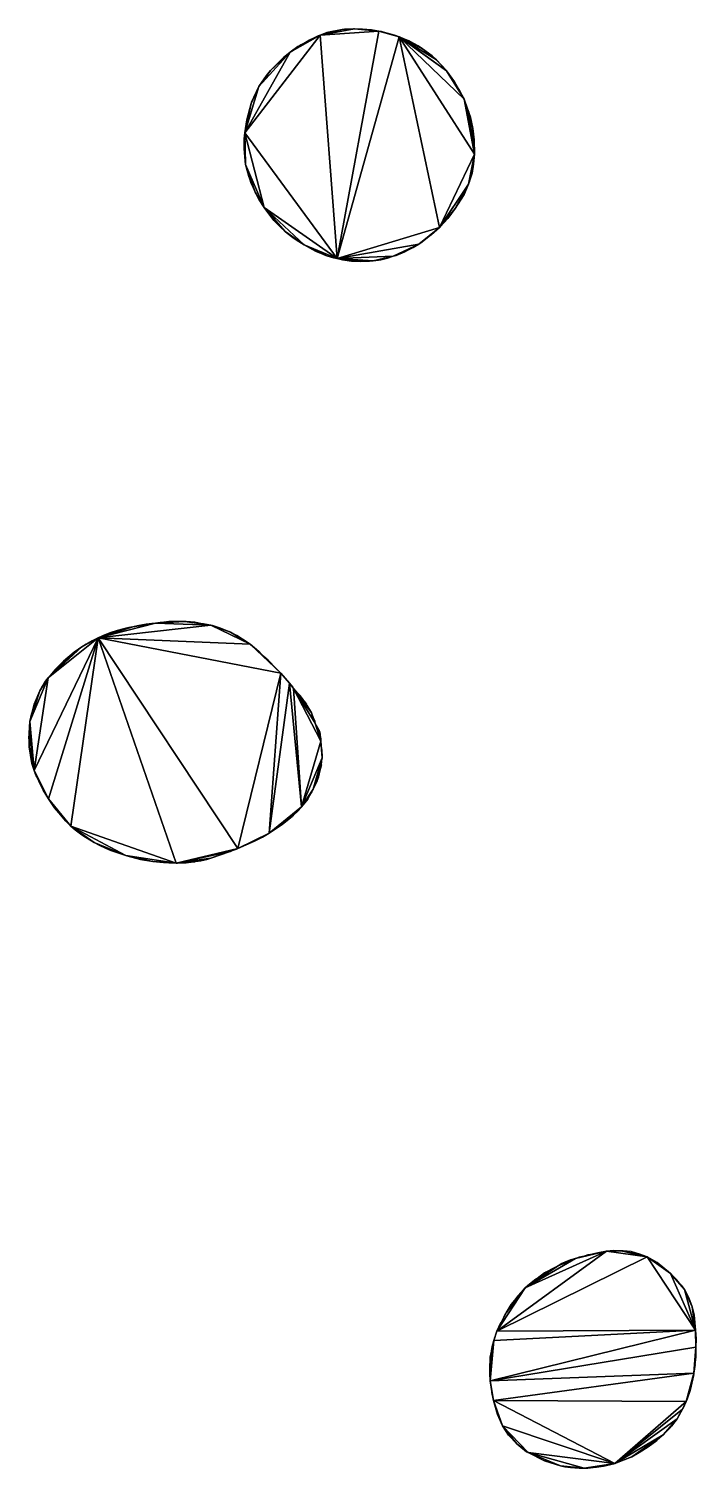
# Model space of a CAD drawing. Extents: x -77 to 85, y -70 to 72.
# Drawn here: x -76.6 to -16.1, y -70.4 to 60 of the extents above; entities that cross this region are included whole.
import ezdxf

# ---------------------------------------------------------------- set-up
doc = ezdxf.new("R2010")
doc.units = 0

msp = doc.modelspace()

# ---------------------------------------------------------------- linework, layer by layer
for points in [[(-47.07, 60, 136), (-48.19, 59.94, 136), (-50.19, 59.43, 136)], [(-44.87, 59.8, 136), (-47.07, 60, 136), (-50.19, 59.43, 136)], [(-47.16, 60.01, 136), (-47.98, 59.97, 136), (-48.19, 59.94, 136)], [(-47.07, 60, 136), (-47.16, 60.01, 136), (-48.19, 59.94, 136)], [(-45.53, 59.91, 136), (-46.35, 59.98, 136), (-47.07, 60, 136)], [(-44.87, 59.8, 136), (-45.53, 59.91, 136), (-47.07, 60, 136)], [(-50.19, 59.43, 136), (-52.91, 57.89, 136), (-57.02, 50.58, 136)], [(-50.19, 59.43, 136), (-57.02, 50.58, 136), (-48.65, 39.2, 136)], [(-50.19, 59.43, 136), (-50.98, 59.08, 136), (-52.91, 57.89, 136)], [(-50.98, 59.08, 136), (-51.37, 58.87, 136), (-52.91, 57.89, 136)], [(-51.37, 58.87, 136), (-51.95, 58.56, 136), (-52.91, 57.89, 136)], [(-50.98, 59.08, 136), (-51.17, 58.99, 136), (-51.37, 58.87, 136)], [(-50.19, 59.43, 136), (-50.38, 59.36, 136), (-50.98, 59.08, 136)], [(-48.19, 59.94, 136), (-49.58, 59.67, 136), (-50.19, 59.43, 136)], [(-44.87, 59.8, 136), (-50.19, 59.43, 136), (-48.65, 39.2, 136)], [(-49.58, 59.67, 136), (-49.58, 59.67, 136), (-50.19, 59.43, 136)], [(-48.19, 59.94, 136), (-49.58, 59.67, 136), (-49.58, 59.67, 136)], [(-43.04, 59.28, 136), (-44.87, 59.8, 136), (-48.65, 39.2, 136)], [(-43.04, 59.28, 136), (-48.65, 39.2, 136), (-39.38, 42.01, 136)], [(-44.62, 59.76, 136), (-44.68, 59.77, 136), (-44.87, 59.8, 136)], [(-44.44, 59.71, 136), (-44.62, 59.76, 136), (-44.87, 59.8, 136)], [(-43.04, 59.28, 136), (-44.44, 59.71, 136), (-44.87, 59.8, 136)], [(-43.04, 59.28, 136), (-43.45, 59.44, 136), (-44.44, 59.71, 136)], [(-42.16, 58.91, 136), (-42.23, 58.94, 136), (-43.04, 59.28, 136)], [(-40.92, 58.21, 136), (-42.16, 58.91, 136), (-43.04, 59.28, 136)], [(-39.66, 57.2, 136), (-40.92, 58.21, 136), (-43.04, 59.28, 136)], [(-43.04, 59.28, 136), (-39.38, 42.01, 136), (-36.21, 48.66, 136)], [(-38.77, 56.23, 136), (-39.66, 57.2, 136), (-43.04, 59.28, 136)], [(-38.74, 56.2, 136), (-38.77, 56.23, 136), (-43.04, 59.28, 136)], [(-43.04, 59.28, 136), (-36.21, 48.66, 136), (-37.14, 53.63, 136)], [(-37.14, 53.63, 136), (-38.74, 56.2, 136), (-43.04, 59.28, 136)], [(-40.92, 58.21, 136), (-41.32, 58.48, 136), (-42.16, 58.91, 136)], [(-52.91, 57.89, 136), (-55.75, 54.77, 136), (-57.02, 50.58, 136)], [(-52.91, 57.89, 136), (-54.68, 56.23, 136), (-55.75, 54.77, 136)], [(-52.91, 57.89, 136), (-53.51, 57.41, 136), (-54.68, 56.23, 136)], [(-53.51, 57.41, 136), (-53.53, 57.39, 136), (-54.68, 56.23, 136)], [(-52.91, 57.89, 136), (-53.5, 57.42, 136), (-53.51, 57.41, 136)], [(-51.95, 58.56, 136), (-52.2, 58.4, 136), (-52.91, 57.89, 136)], [(-40.04, 57.56, 136), (-40.7, 58.06, 136), (-40.92, 58.21, 136)], [(-39.66, 57.2, 136), (-40.04, 57.56, 136), (-40.92, 58.21, 136)], [(-54.68, 56.23, 136), (-55.06, 55.79, 136), (-55.75, 54.77, 136)], [(-54.68, 56.23, 136), (-55.02, 55.84, 136), (-55.06, 55.79, 136)], [(-38.78, 56.25, 136), (-39.61, 57.15, 136), (-39.66, 57.2, 136)], [(-38.77, 56.23, 136), (-38.78, 56.25, 136), (-39.66, 57.2, 136)], [(-38.74, 56.2, 136), (-38.76, 56.22, 136), (-38.77, 56.23, 136)], [(-38.02, 55.21, 136), (-38.42, 55.79, 136), (-38.74, 56.2, 136)], [(-37.55, 54.41, 136), (-38.02, 55.21, 136), (-38.74, 56.2, 136)], [(-37.14, 53.63, 136), (-37.55, 54.41, 136), (-38.74, 56.2, 136)], [(-55.75, 54.77, 136), (-56.45, 53.25, 136), (-57.02, 50.58, 136)], [(-55.75, 54.77, 136), (-56.41, 53.37, 136), (-56.45, 53.25, 136)], [(-55.75, 54.77, 136), (-56.05, 54.18, 136), (-56.41, 53.37, 136)], [(-55.06, 55.79, 136), (-55.62, 54.98, 136), (-55.75, 54.77, 136)], [(-37.55, 54.41, 136), (-37.86, 54.97, 136), (-38.02, 55.21, 136)], [(-37.14, 53.63, 136), (-37.42, 54.18, 136), (-37.55, 54.41, 136)], [(-36.83, 52.76, 136), (-37.03, 53.34, 136), (-37.14, 53.63, 136)], [(-36.21, 48.66, 136), (-36.83, 52.76, 136), (-37.14, 53.63, 136)], [(-56.45, 53.25, 136), (-56.84, 51.76, 136), (-57.02, 50.58, 136)], [(-56.45, 53.25, 136), (-56.47, 53.2, 136), (-56.84, 51.76, 136)], [(-56.41, 53.37, 136), (-56.43, 53.33, 136), (-56.45, 53.25, 136)], [(-36.72, 52.46, 136), (-36.75, 52.57, 136), (-36.83, 52.76, 136)], [(-36.21, 48.66, 136), (-36.72, 52.46, 136), (-36.83, 52.76, 136)], [(-36.37, 50.99, 136), (-36.61, 52.12, 136), (-36.72, 52.46, 136)], [(-36.21, 48.66, 136), (-36.37, 50.99, 136), (-36.72, 52.46, 136)], [(-56.84, 51.76, 136), (-56.96, 51.07, 136), (-57.02, 50.58, 136)], [(-36.37, 50.99, 136), (-36.51, 51.76, 136), (-36.61, 52.12, 136)], [(-36.23, 49.96, 136), (-36.31, 50.65, 136), (-36.37, 50.99, 136)], [(-36.21, 48.66, 136), (-36.23, 49.96, 136), (-36.37, 50.99, 136)], [(-57.06, 50.03, 136), (-57.1, 49.35, 136), (-57.08, 49.13, 136)], [(-57.02, 50.58, 136), (-57.06, 50.03, 136), (-57.08, 49.13, 136)], [(-57.02, 50.58, 136), (-57.08, 49.13, 136), (-56.95, 47.72, 136)], [(-57.02, 50.58, 136), (-57.06, 50.15, 136), (-57.06, 50.03, 136)], [(-57.02, 50.58, 136), (-56.95, 47.72, 136), (-55.27, 43.83, 136)], [(-57.02, 50.58, 136), (-55.27, 43.83, 136), (-48.65, 39.2, 136)], [(-36.21, 48.66, 136), (-36.2, 48.74, 136), (-36.23, 49.96, 136)], [(-57.08, 49.13, 136), (-57.05, 48.54, 136), (-56.96, 47.79, 136)], [(-57.08, 49.13, 136), (-56.96, 47.79, 136), (-56.95, 47.72, 136)], [(-39.38, 42.01, 136), (-36.74, 45.94, 136), (-36.21, 48.66, 136)], [(-36.74, 45.94, 136), (-36.43, 46.94, 136), (-36.21, 48.66, 136)], [(-36.43, 46.94, 136), (-36.29, 47.74, 136), (-36.21, 48.66, 136)], [(-36.29, 47.74, 136), (-36.26, 47.99, 136), (-36.21, 48.66, 136)], [(-56.96, 47.79, 136), (-56.96, 47.74, 136), (-56.95, 47.72, 136)], [(-56.95, 47.72, 136), (-56.74, 46.94, 136), (-56.64, 46.62, 136)], [(-56.95, 47.72, 136), (-56.64, 46.62, 136), (-56.07, 45.21, 136)], [(-56.95, 47.72, 136), (-56.07, 45.21, 136), (-55.27, 43.83, 136)], [(-36.74, 45.94, 136), (-36.47, 46.78, 136), (-36.43, 46.94, 136)], [(-36.47, 46.78, 136), (-36.46, 46.84, 136), (-36.43, 46.94, 136)], [(-36.43, 46.94, 136), (-36.36, 47.34, 136), (-36.29, 47.74, 136)], [(-56.64, 46.62, 136), (-56.5, 46.13, 136), (-56.07, 45.21, 136)], [(-39.38, 42.01, 136), (-37.95, 43.72, 136), (-36.74, 45.94, 136)], [(-37.95, 43.72, 136), (-37.15, 45.01, 136), (-36.74, 45.94, 136)], [(-37.15, 45.01, 136), (-37.05, 45.19, 136), (-36.74, 45.94, 136)], [(-36.74, 45.94, 136), (-36.67, 46.13, 136), (-36.47, 46.78, 136)], [(-56.07, 45.21, 136), (-56.04, 45.15, 136), (-55.7, 44.51, 136)], [(-56.07, 45.21, 136), (-55.7, 44.51, 136), (-55.27, 43.83, 136)], [(-55.7, 44.51, 136), (-55.47, 44.12, 136), (-55.27, 43.83, 136)], [(-37.95, 43.72, 136), (-37.61, 44.21, 136), (-37.15, 45.01, 136)], [(-55.27, 43.83, 136), (-54.69, 43.05, 136), (-54.37, 42.66, 136)], [(-55.27, 43.83, 136), (-54.37, 42.66, 136), (-53.37, 41.66, 136)], [(-55.27, 43.83, 136), (-53.37, 41.66, 136), (-51.63, 40.45, 136)], [(-55.27, 43.83, 136), (-51.63, 40.45, 136), (-48.65, 39.2, 136)], [(-39.38, 42.01, 136), (-38.61, 42.84, 136), (-37.95, 43.72, 136)], [(-38.61, 42.84, 136), (-38.55, 42.91, 136), (-37.95, 43.72, 136)], [(-54.37, 42.66, 136), (-53.79, 42.04, 136), (-53.37, 41.66, 136)], [(-48.65, 39.2, 136), (-41.26, 40.5, 136), (-39.38, 42.01, 136)], [(-41.26, 40.5, 136), (-40.32, 41.22, 136), (-39.38, 42.01, 136)], [(-40.32, 41.22, 136), (-40.11, 41.38, 136), (-39.38, 42.01, 136)], [(-39.38, 42.01, 136), (-39.31, 42.08, 136), (-38.61, 42.84, 136)], [(-53.37, 41.66, 136), (-53.19, 41.49, 136), (-52.66, 41.11, 136)], [(-53.37, 41.66, 136), (-52.66, 41.11, 136), (-51.63, 40.45, 136)], [(-52.66, 41.11, 136), (-52.36, 40.91, 136), (-51.63, 40.45, 136)], [(-51.63, 40.45, 136), (-51.61, 40.44, 136), (-50.6, 39.88, 136)], [(-51.63, 40.45, 136), (-50.6, 39.88, 136), (-49.94, 39.59, 136)], [(-51.63, 40.45, 136), (-49.94, 39.59, 136), (-49.59, 39.46, 136)], [(-51.63, 40.45, 136), (-49.59, 39.46, 136), (-48.65, 39.2, 136)], [(-48.65, 39.2, 136), (-43.58, 39.42, 136), (-41.26, 40.5, 136)], [(-43.58, 39.42, 136), (-42.18, 40, 136), (-41.26, 40.5, 136)], [(-42.18, 40, 136), (-41.76, 40.21, 136), (-41.26, 40.5, 136)], [(-41.26, 40.5, 136), (-40.94, 40.71, 136), (-40.32, 41.22, 136)], [(-49.94, 39.59, 136), (-49.82, 39.53, 136), (-49.59, 39.46, 136)], [(-49.59, 39.46, 136), (-48.99, 39.27, 136), (-48.65, 39.2, 136)], [(-48.65, 39.2, 136), (-45.38, 39, 136), (-43.58, 39.42, 136)], [(-48.65, 39.2, 136), (-48.17, 39.08, 136), (-47.34, 38.97, 136)], [(-48.65, 39.2, 136), (-47.34, 38.97, 136), (-47.26, 38.97, 136)], [(-48.65, 39.2, 136), (-47.26, 38.97, 136), (-45.84, 38.95, 136)], [(-48.65, 39.2, 136), (-45.84, 38.95, 136), (-45.38, 39, 136)], [(-45.38, 39, 136), (-44.7, 39.1, 136), (-43.58, 39.42, 136)], [(-44.7, 39.1, 136), (-44.1, 39.25, 136), (-43.58, 39.42, 136)], [(-43.58, 39.42, 136), (-42.51, 39.82, 136), (-42.18, 40, 136)], [(-43.58, 39.42, 136), (-43.3, 39.48, 136), (-42.51, 39.82, 136)], [(-47.26, 38.97, 136), (-46.52, 38.92, 136), (-45.84, 38.95, 136)], [(-45.84, 38.95, 136), (-45.71, 38.96, 136), (-45.38, 39, 136)], [(-45.38, 39, 136), (-44.9, 39.06, 136), (-44.7, 39.1, 136)], [(-65.12, 6.17, 136), (-67.16, 5.86, 136), (-70.3, 4.86, 136)], [(-60.1, 5.99, 136), (-65.12, 6.17, 136), (-70.3, 4.86, 136)], [(-56.53, 4.28, 136), (-60.1, 5.99, 136), (-70.3, 4.86, 136)], [(-67.16, 5.86, 136), (-68.01, 5.65, 136), (-70.3, 4.86, 136)], [(-68.01, 5.65, 136), (-69.25, 5.29, 136), (-70.3, 4.86, 136)], [(-69.25, 5.29, 136), (-69.92, 5.04, 136), (-70.3, 4.86, 136)], [(-68.01, 5.65, 136), (-68.58, 5.51, 136), (-69.25, 5.29, 136)], [(-67.16, 5.86, 136), (-67.51, 5.79, 136), (-68.01, 5.65, 136)], [(-67.51, 5.79, 136), (-67.8, 5.72, 136), (-68.01, 5.65, 136)], [(-65.12, 6.17, 136), (-65.94, 6.08, 136), (-67.16, 5.86, 136)], [(-65.94, 6.08, 136), (-66.28, 6.04, 136), (-67.16, 5.86, 136)], [(-66.28, 6.04, 136), (-66.77, 5.95, 136), (-67.16, 5.86, 136)], [(-65.12, 6.17, 136), (-65.45, 6.15, 136), (-65.94, 6.08, 136)], [(-62.44, 6.32, 136), (-64.56, 6.25, 136), (-65.12, 6.17, 136)], [(-60.1, 5.99, 136), (-62.44, 6.32, 136), (-65.12, 6.17, 136)], [(-64.56, 6.25, 136), (-64.67, 6.24, 136), (-65.12, 6.17, 136)], [(-63.22, 6.33, 136), (-63.89, 6.32, 136), (-64.56, 6.25, 136)], [(-62.44, 6.32, 136), (-63.22, 6.33, 136), (-64.56, 6.25, 136)], [(-62.44, 6.32, 136), (-63.11, 6.34, 136), (-63.22, 6.33, 136)], [(-61.55, 6.26, 136), (-62.33, 6.33, 136), (-62.44, 6.32, 136)], [(-60.88, 6.13, 136), (-61.55, 6.26, 136), (-62.44, 6.32, 136)], [(-60.1, 5.99, 136), (-60.88, 6.13, 136), (-62.44, 6.32, 136)], [(-60.1, 5.99, 136), (-60.77, 6.11, 136), (-60.88, 6.13, 136)], [(-59.93, 5.96, 136), (-59.99, 5.98, 136), (-60.1, 5.99, 136)], [(-58.54, 5.44, 136), (-59.93, 5.96, 136), (-60.1, 5.99, 136)], [(-58.32, 5.36, 136), (-58.54, 5.44, 136), (-60.1, 5.99, 136)], [(-56.53, 4.28, 136), (-58.32, 5.36, 136), (-60.1, 5.99, 136)], [(-58.54, 5.44, 136), (-59.21, 5.73, 136), (-59.93, 5.96, 136)], [(-58.32, 5.36, 136), (-58.48, 5.42, 136), (-58.54, 5.44, 136)], [(-58.32, 5.36, 136), (-58.43, 5.41, 136), (-58.48, 5.42, 136)], [(-56.71, 4.4, 136), (-57.73, 5.07, 136), (-58.32, 5.36, 136)], [(-56.53, 4.28, 136), (-56.71, 4.4, 136), (-58.32, 5.36, 136)], [(-70.3, 4.86, 136), (-74.83, 1.24, 136), (-76.11, -7.16, 136)], [(-70.3, 4.86, 136), (-76.11, -7.16, 136), (-74.79, -9.74, 136)], [(-70.3, 4.86, 136), (-71.77, 4.03, 136), (-74.83, 1.24, 136)], [(-71.77, 4.03, 136), (-72.47, 3.54, 136), (-74.83, 1.24, 136)], [(-70.3, 4.86, 136), (-74.79, -9.74, 136), (-72.78, -12.2, 136)], [(-70.3, 4.86, 136), (-72.78, -12.2, 136), (-63.22, -15.55, 136)], [(-71.77, 4.03, 136), (-71.92, 3.92, 136), (-72.47, 3.54, 136)], [(-71.92, 3.92, 136), (-72.41, 3.59, 136), (-72.47, 3.54, 136)], [(-70.3, 4.86, 136), (-70.84, 4.59, 136), (-71.77, 4.03, 136)], [(-70.84, 4.59, 136), (-71.39, 4.29, 136), (-71.77, 4.03, 136)], [(-70.3, 4.86, 136), (-63.22, -15.55, 136), (-57.65, -14.22, 136)], [(-53.76, 1.65, 136), (-56.53, 4.28, 136), (-70.3, 4.86, 136)], [(-53.76, 1.65, 136), (-70.3, 4.86, 136), (-57.65, -14.22, 136)], [(-56.53, 4.28, 136), (-56.63, 4.35, 136), (-56.71, 4.4, 136)], [(-55.62, 3.5, 136), (-55.74, 3.61, 136), (-56.53, 4.28, 136)], [(-55.32, 3.2, 136), (-55.62, 3.5, 136), (-56.53, 4.28, 136)], [(-54.13, 2.05, 136), (-55.32, 3.2, 136), (-56.53, 4.28, 136)], [(-53.76, 1.65, 136), (-54.13, 2.05, 136), (-56.53, 4.28, 136)], [(-72.47, 3.54, 136), (-73.43, 2.74, 136), (-74.83, 1.24, 136)], [(-73.43, 2.74, 136), (-74.22, 1.95, 136), (-74.83, 1.24, 136)], [(-72.47, 3.54, 136), (-73.29, 2.87, 136), (-73.43, 2.74, 136)], [(-54.13, 2.05, 136), (-54.91, 2.83, 136), (-55.32, 3.2, 136)], [(-53.76, 1.65, 136), (-57.65, -14.22, 136), (-54.81, -12.85, 136)], [(-52.97, 0.74, 136), (-53.76, 1.65, 136), (-54.81, -12.85, 136)], [(-53.3, 1.17, 136), (-53.38, 1.27, 136), (-53.76, 1.65, 136)], [(-53.26, 1.11, 136), (-53.3, 1.17, 136), (-53.76, 1.65, 136)], [(-52.97, 0.74, 136), (-53.26, 1.11, 136), (-53.76, 1.65, 136)], [(-74.83, 1.24, 136), (-75.58, 0.06, 136), (-76.48, -2.74, 136)], [(-74.83, 1.24, 136), (-76.48, -2.74, 136), (-76.11, -7.16, 136)], [(-75.58, 0.06, 136), (-76.09, -1.17, 136), (-76.48, -2.74, 136)], [(-75.58, 0.06, 136), (-75.94, -0.78, 136), (-76.09, -1.17, 136)], [(-74.83, 1.24, 136), (-75.06, 0.92, 136), (-75.58, 0.06, 136)], [(-75.06, 0.92, 136), (-75.42, 0.38, 136), (-75.58, 0.06, 136)], [(-74.83, 1.24, 136), (-74.88, 1.17, 136), (-75.06, 0.92, 136)], [(-52.97, 0.74, 136), (-54.81, -12.85, 136), (-51.89, -10.47, 136)], [(-52.66, 0.39, 136), (-52.7, 0.44, 136), (-52.97, 0.74, 136)], [(-52.59, 0.27, 136), (-52.66, 0.39, 136), (-52.97, 0.74, 136)], [(-52.59, 0.27, 136), (-52.97, 0.74, 136), (-51.89, -10.47, 136)], [(-51.49, -1.07, 136), (-51.96, -0.4, 136), (-52.59, 0.27, 136)], [(-52.59, 0.27, 136), (-51.89, -10.47, 136), (-50.12, -4.52, 136)], [(-51.43, -1.16, 136), (-51.49, -1.07, 136), (-52.59, 0.27, 136)], [(-51.39, -1.25, 136), (-51.43, -1.16, 136), (-52.59, 0.27, 136)], [(-52.59, 0.27, 136), (-50.12, -4.52, 136), (-50.63, -2.87, 136)], [(-50.98, -1.95, 136), (-51.39, -1.25, 136), (-52.59, 0.27, 136)], [(-50.63, -2.87, 136), (-50.98, -1.95, 136), (-52.59, 0.27, 136)], [(-76.09, -1.17, 136), (-76.31, -1.93, 136), (-76.48, -2.74, 136)], [(-50.98, -1.95, 136), (-51.37, -1.26, 136), (-51.39, -1.25, 136)], [(-76.31, -1.93, 136), (-76.48, -2.73, 136), (-76.48, -2.74, 136)], [(-50.63, -2.87, 136), (-50.94, -2.07, 136), (-50.98, -1.95, 136)], [(-50.63, -2.87, 136), (-50.65, -2.73, 136), (-50.94, -2.07, 136)], [(-76.48, -2.74, 136), (-76.58, -4.24, 136), (-76.59, -4.3, 136)], [(-76.48, -2.74, 136), (-76.59, -4.3, 136), (-76.56, -5.03, 136)], [(-76.48, -2.74, 136), (-76.56, -5.03, 136), (-76.3, -6.54, 136)], [(-76.48, -2.74, 136), (-76.3, -6.54, 136), (-76.11, -7.16, 136)], [(-50.12, -4.52, 136), (-50.28, -3.52, 136), (-50.63, -2.87, 136)], [(-50.12, -4.52, 136), (-50.22, -3.65, 136), (-50.28, -3.52, 136)], [(-50.12, -4.52, 136), (-50.09, -4.3, 136), (-50.22, -3.65, 136)], [(-76.56, -5.03, 136), (-76.56, -5.08, 136), (-76.3, -6.54, 136)], [(-51.89, -10.47, 136), (-50.02, -6.02, 136), (-50.12, -4.52, 136)], [(-50.02, -6.02, 136), (-50.08, -5.08, 136), (-50.12, -4.52, 136)], [(-50.02, -6.02, 136), (-50.03, -5.26, 136), (-50.08, -5.08, 136)], [(-51.89, -10.47, 136), (-50.82, -8.87, 136), (-50.02, -6.02, 136)], [(-50.82, -8.87, 136), (-50.48, -8.2, 136), (-50.02, -6.02, 136)], [(-50.48, -8.2, 136), (-50.07, -6.64, 136), (-50.02, -6.02, 136)], [(-50.02, -6.02, 136), (-49.99, -5.86, 136), (-50.03, -5.26, 136)], [(-76.3, -6.54, 136), (-76.28, -6.65, 136), (-76.11, -7.16, 136)], [(-76.11, -7.16, 136), (-76.03, -7.42, 136), (-75.89, -7.75, 136)], [(-76.11, -7.16, 136), (-75.89, -7.75, 136), (-75.6, -8.35, 136)], [(-76.11, -7.16, 136), (-75.6, -8.35, 136), (-75.27, -8.96, 136)], [(-76.11, -7.16, 136), (-75.27, -8.96, 136), (-74.79, -9.74, 136)], [(-50.48, -8.2, 136), (-50.32, -7.73, 136), (-50.07, -6.64, 136)], [(-75.6, -8.35, 136), (-75.59, -8.37, 136), (-75.27, -8.96, 136)], [(-75.27, -8.96, 136), (-74.83, -9.69, 136), (-74.79, -9.74, 136)], [(-51.89, -10.47, 136), (-50.94, -9.09, 136), (-50.82, -8.87, 136)], [(-51.89, -10.47, 136), (-51.29, -9.76, 136), (-50.94, -9.09, 136)], [(-50.94, -9.09, 136), (-50.87, -8.97, 136), (-50.82, -8.87, 136)], [(-50.82, -8.87, 136), (-50.72, -8.67, 136), (-50.48, -8.2, 136)], [(-74.79, -9.74, 136), (-74.77, -9.79, 136), (-74.25, -10.54, 136)], [(-74.79, -9.74, 136), (-74.25, -10.54, 136), (-73.86, -11.01, 136)], [(-74.79, -9.74, 136), (-73.86, -11.01, 136), (-72.78, -12.2, 136)], [(-51.89, -10.47, 136), (-51.85, -10.43, 136), (-51.29, -9.76, 136)], [(-74.25, -10.54, 136), (-74.04, -10.81, 136), (-73.86, -11.01, 136)], [(-73.86, -11.01, 136), (-73.72, -11.19, 136), (-73.23, -11.77, 136)], [(-73.86, -11.01, 136), (-73.23, -11.77, 136), (-72.78, -12.2, 136)], [(-54.81, -12.85, 136), (-52.61, -11.21, 136), (-51.89, -10.47, 136)], [(-54.81, -12.85, 136), (-53.6, -12.02, 136), (-52.61, -11.21, 136)], [(-53.6, -12.02, 136), (-52.73, -11.32, 136), (-52.61, -11.21, 136)], [(-52.61, -11.21, 136), (-51.94, -10.54, 136), (-51.89, -10.47, 136)], [(-52.61, -11.21, 136), (-52.19, -10.81, 136), (-51.94, -10.54, 136)], [(-73.23, -11.77, 136), (-72.93, -12.06, 136), (-72.78, -12.2, 136)], [(-72.78, -12.2, 136), (-72.37, -12.55, 136), (-71.77, -12.99, 136)], [(-72.78, -12.2, 136), (-71.77, -12.99, 136), (-70.66, -13.68, 136)], [(-72.78, -12.2, 136), (-70.66, -13.68, 136), (-67.8, -14.85, 136)], [(-72.78, -12.2, 136), (-67.8, -14.85, 136), (-63.22, -15.55, 136)], [(-71.77, -12.99, 136), (-71.7, -13.05, 136), (-70.66, -13.68, 136)], [(-57.65, -14.22, 136), (-56.14, -13.56, 136), (-54.81, -12.85, 136)], [(-56.14, -13.56, 136), (-55.42, -13.2, 136), (-54.81, -12.85, 136)], [(-54.81, -12.85, 136), (-53.7, -12.1, 136), (-53.6, -12.02, 136)], [(-70.66, -13.68, 136), (-70.14, -13.95, 136), (-69.3, -14.34, 136)], [(-70.66, -13.68, 136), (-69.3, -14.34, 136), (-67.8, -14.85, 136)], [(-69.3, -14.34, 136), (-69.06, -14.43, 136), (-67.8, -14.85, 136)], [(-63.22, -15.55, 136), (-58.13, -14.41, 136), (-57.65, -14.22, 136)], [(-58.13, -14.41, 136), (-57.78, -14.28, 136), (-57.65, -14.22, 136)], [(-57.65, -14.22, 136), (-56.29, -13.64, 136), (-56.14, -13.56, 136)], [(-57.65, -14.22, 136), (-56.41, -13.7, 136), (-56.29, -13.64, 136)], [(-67.8, -14.85, 136), (-67.69, -14.89, 136), (-66.47, -15.22, 136)], [(-67.8, -14.85, 136), (-66.47, -15.22, 136), (-65.35, -15.41, 136)], [(-67.8, -14.85, 136), (-65.35, -15.41, 136), (-63.22, -15.55, 136)], [(-66.47, -15.22, 136), (-66.44, -15.22, 136), (-65.35, -15.41, 136)], [(-65.35, -15.41, 136), (-64.68, -15.48, 136), (-64.37, -15.49, 136)], [(-65.35, -15.41, 136), (-64.37, -15.49, 136), (-63.22, -15.55, 136)], [(-64.37, -15.49, 136), (-63.89, -15.54, 136), (-63.22, -15.55, 136)], [(-63.22, -15.55, 136), (-58.43, -14.52, 136), (-58.13, -14.41, 136)], [(-63.22, -15.55, 136), (-60.1, -15.1, 136), (-58.43, -14.52, 136)], [(-63.22, -15.55, 136), (-61.66, -15.44, 136), (-60.1, -15.1, 136)], [(-63.22, -15.55, 136), (-62.44, -15.53, 136), (-61.66, -15.44, 136)], [(-63.22, -15.55, 136), (-63.11, -15.55, 136), (-62.44, -15.53, 136)], [(-62.44, -15.53, 136), (-62.33, -15.53, 136), (-61.66, -15.44, 136)], [(-61.66, -15.44, 136), (-61.49, -15.42, 136), (-60.1, -15.1, 136)], [(-61.66, -15.44, 136), (-61.55, -15.43, 136), (-61.49, -15.42, 136)], [(-61.49, -15.42, 136), (-60.44, -15.22, 136), (-60.1, -15.1, 136)], [(-61.49, -15.42, 136), (-60.99, -15.34, 136), (-60.44, -15.22, 136)], [(-60.1, -15.1, 136), (-58.73, -14.63, 136), (-58.43, -14.52, 136)], [(-60.1, -15.1, 136), (-59.21, -14.81, 136), (-58.73, -14.63, 136)], [(-60.1, -15.1, 136), (-59.99, -15.07, 136), (-59.21, -14.81, 136)], [(-58.43, -14.52, 136), (-58.32, -14.49, 136), (-58.13, -14.41, 136)], [(-34.19, -57.96, 136), (-20.57, -51.22, 136), (-24.26, -50.71, 136)], [(-24.26, -50.71, 136), (-31.6, -54.03, 136), (-34.19, -57.96, 136)], [(-24.26, -50.71, 136), (-27.05, -51.35, 136), (-31.6, -54.03, 136)], [(-24.26, -50.71, 136), (-25.82, -51.02, 136), (-27.05, -51.35, 136)], [(-24.26, -50.71, 136), (-25.03, -50.85, 136), (-25.82, -51.02, 136)], [(-24.26, -50.71, 136), (-24.37, -50.72, 136), (-25.03, -50.85, 136)], [(-22.91, -50.67, 136), (-23.59, -50.65, 136), (-24.26, -50.71, 136)], [(-20.57, -51.22, 136), (-22.91, -50.67, 136), (-24.26, -50.71, 136)], [(-22.75, -50.68, 136), (-22.8, -50.67, 136), (-22.91, -50.67, 136)], [(-20.57, -51.22, 136), (-22.75, -50.68, 136), (-22.91, -50.67, 136)], [(-20.57, -51.22, 136), (-22.02, -50.74, 136), (-22.75, -50.68, 136)], [(-20.57, -51.22, 136), (-21.23, -50.97, 136), (-22.02, -50.74, 136)], [(-34.19, -57.96, 136), (-16.19, -57.85, 136), (-20.57, -51.22, 136)], [(-27.05, -51.35, 136), (-28.62, -52.02, 136), (-31.6, -54.03, 136)], [(-28.62, -52.02, 136), (-30.54, -53.17, 136), (-31.6, -54.03, 136)], [(-28.62, -52.02, 136), (-29.74, -52.61, 136), (-30.54, -53.17, 136)], [(-28.62, -52.02, 136), (-29.06, -52.23, 136), (-29.74, -52.61, 136)], [(-27.05, -51.35, 136), (-27.95, -51.68, 136), (-28.62, -52.02, 136)], [(-27.95, -51.68, 136), (-28.28, -51.83, 136), (-28.62, -52.02, 136)], [(-27.05, -51.35, 136), (-27.5, -51.5, 136), (-27.95, -51.68, 136)], [(-25.82, -51.02, 136), (-26.27, -51.14, 136), (-27.05, -51.35, 136)], [(-26.27, -51.14, 136), (-26.72, -51.23, 136), (-27.05, -51.35, 136)], [(-25.82, -51.02, 136), (-25.93, -51.04, 136), (-26.27, -51.14, 136)], [(-25.03, -50.85, 136), (-25.15, -50.87, 136), (-25.82, -51.02, 136)], [(-19.65, -51.74, 136), (-20.46, -51.28, 136), (-20.57, -51.22, 136)], [(-18.45, -52.73, 136), (-19.65, -51.74, 136), (-20.57, -51.22, 136)], [(-16.19, -57.85, 136), (-18.45, -52.73, 136), (-20.57, -51.22, 136)], [(-18.45, -52.73, 136), (-19.1, -52.17, 136), (-19.65, -51.74, 136)], [(-30.54, -53.17, 136), (-30.76, -53.32, 136), (-31.6, -54.03, 136)], [(-30.76, -53.32, 136), (-31.58, -54.01, 136), (-31.6, -54.03, 136)], [(-30.76, -53.32, 136), (-31.41, -53.84, 136), (-31.58, -54.01, 136)], [(-30.54, -53.17, 136), (-30.65, -53.24, 136), (-30.76, -53.32, 136)], [(-29.74, -52.61, 136), (-29.85, -52.66, 136), (-30.54, -53.17, 136)], [(-17.51, -53.74, 136), (-17.87, -53.31, 136), (-18.45, -52.73, 136)], [(-17.19, -54.16, 136), (-17.51, -53.74, 136), (-18.45, -52.73, 136)], [(-16.19, -57.85, 136), (-17.19, -54.16, 136), (-18.45, -52.73, 136)], [(-31.6, -54.03, 136), (-33.34, -56.28, 136), (-34.19, -57.96, 136)], [(-31.6, -54.03, 136), (-32.88, -55.54, 136), (-33.34, -56.28, 136)], [(-31.6, -54.03, 136), (-32.29, -54.76, 136), (-32.88, -55.54, 136)], [(-31.6, -54.03, 136), (-31.7, -54.11, 136), (-32.29, -54.76, 136)], [(-31.6, -54.03, 136), (-31.65, -54.07, 136), (-31.7, -54.11, 136)], [(-17.19, -54.16, 136), (-17.44, -53.82, 136), (-17.51, -53.74, 136)], [(-17.19, -54.16, 136), (-17.31, -53.99, 136), (-17.44, -53.82, 136)], [(-16.78, -54.94, 136), (-16.82, -54.83, 136), (-17.19, -54.16, 136)], [(-16.47, -55.74, 136), (-16.78, -54.94, 136), (-17.19, -54.16, 136)], [(-16.19, -57.85, 136), (-16.47, -55.74, 136), (-17.19, -54.16, 136)], [(-32.88, -55.54, 136), (-32.97, -55.65, 136), (-33.34, -56.28, 136)], [(-16.47, -55.74, 136), (-16.51, -55.61, 136), (-16.78, -54.94, 136)], [(-16.29, -56.5, 136), (-16.31, -56.39, 136), (-16.47, -55.74, 136)], [(-16.19, -57.85, 136), (-16.29, -56.5, 136), (-16.47, -55.74, 136)], [(-33.34, -56.28, 136), (-33.74, -57.04, 136), (-34.19, -57.96, 136)], [(-33.74, -57.04, 136), (-33.82, -57.17, 136), (-34.19, -57.96, 136)], [(-33.82, -57.17, 136), (-34.14, -57.85, 136), (-34.19, -57.96, 136)], [(-33.34, -56.28, 136), (-33.42, -56.39, 136), (-33.74, -57.04, 136)], [(-16.19, -57.85, 136), (-16.2, -57.18, 136), (-16.29, -56.5, 136)], [(-34.77, -62.45, 136), (-16.15, -59.41, 136), (-16.19, -57.85, 136)], [(-34.46, -58.79, 136), (-34.77, -62.45, 136), (-16.19, -57.85, 136)], [(-34.19, -57.96, 136), (-34.46, -58.79, 136), (-16.19, -57.85, 136)], [(-34.19, -57.96, 136), (-34.36, -58.48, 136), (-34.46, -58.79, 136)], [(-34.36, -58.48, 136), (-34.45, -58.74, 136), (-34.46, -58.79, 136)], [(-16.12, -58.63, 136), (-16.17, -57.96, 136), (-16.19, -57.85, 136)], [(-16.15, -59.41, 136), (-16.12, -58.63, 136), (-16.19, -57.85, 136)], [(-16.15, -59.41, 136), (-16.12, -58.74, 136), (-16.12, -58.63, 136)], [(-34.59, -59.33, 136), (-34.63, -59.48, 136), (-34.82, -61, 136)], [(-34.59, -59.33, 136), (-34.82, -61, 136), (-34.77, -62.45, 136)], [(-34.63, -59.48, 136), (-34.8, -60.31, 136), (-34.82, -61, 136)], [(-34.46, -58.79, 136), (-34.59, -59.33, 136), (-34.77, -62.45, 136)], [(-34.77, -62.45, 136), (-16.34, -61.76, 136), (-16.15, -59.41, 136)], [(-34.46, -58.79, 136), (-34.49, -58.93, 136), (-34.59, -59.33, 136)], [(-16.34, -61.76, 136), (-16.16, -60.19, 136), (-16.15, -59.41, 136)], [(-16.16, -60.19, 136), (-16.14, -59.52, 136), (-16.15, -59.41, 136)], [(-34.82, -61, 136), (-34.83, -61.09, 136), (-34.8, -61.76, 136)], [(-34.82, -61, 136), (-34.8, -61.76, 136), (-34.77, -62.45, 136)], [(-16.34, -61.76, 136), (-16.16, -60.31, 136), (-16.16, -60.19, 136)], [(-16.34, -61.76, 136), (-16.2, -60.98, 136), (-16.16, -60.31, 136)], [(-16.34, -61.76, 136), (-16.21, -61.09, 136), (-16.2, -60.98, 136)], [(-34.8, -61.76, 136), (-34.81, -61.87, 136), (-34.77, -62.45, 136)], [(-34.77, -62.45, 136), (-34.47, -64.22, 136), (-16.34, -61.76, 136)], [(-34.77, -62.45, 136), (-34.76, -62.65, 136), (-34.64, -63.41, 136)], [(-34.77, -62.45, 136), (-34.64, -63.41, 136), (-34.47, -64.22, 136)], [(-34.47, -64.22, 136), (-17.02, -64.33, 136), (-16.34, -61.76, 136)], [(-17.02, -64.33, 136), (-16.67, -63.33, 136), (-16.34, -61.76, 136)], [(-16.67, -63.33, 136), (-16.34, -61.87, 136), (-16.34, -61.76, 136)], [(-16.67, -63.33, 136), (-16.47, -62.66, 136), (-16.34, -61.87, 136)], [(-34.64, -63.41, 136), (-34.63, -63.51, 136), (-34.47, -64.22, 136)], [(-34.63, -63.51, 136), (-34.61, -63.62, 136), (-34.47, -64.22, 136)], [(-34.61, -63.62, 136), (-34.47, -64.22, 136), (-34.47, -64.22, 136)], [(-17.02, -64.33, 136), (-16.94, -64.11, 136), (-16.67, -63.33, 136)], [(-16.94, -64.11, 136), (-16.7, -63.44, 136), (-16.67, -63.33, 136)], [(-34.47, -64.22, 136), (-34.47, -64.24, 136), (-33.66, -66.53, 136)], [(-34.47, -64.22, 136), (-33.66, -66.53, 136), (-23.48, -69.92, 136)], [(-34.47, -64.22, 136), (-23.48, -69.92, 136), (-17.02, -64.33, 136)], [(-34.47, -64.24, 136), (-34.28, -65, 136), (-34.11, -65.48, 136)], [(-34.47, -64.24, 136), (-34.11, -65.48, 136), (-33.66, -66.53, 136)], [(-23.48, -69.92, 136), (-17.36, -65, 136), (-17.02, -64.33, 136)], [(-23.48, -69.92, 136), (-17.85, -65.89, 136), (-17.36, -65, 136)], [(-17.85, -65.89, 136), (-17.42, -65.11, 136), (-17.36, -65, 136)], [(-17.85, -65.89, 136), (-17.79, -65.78, 136), (-17.42, -65.11, 136)], [(-17.36, -65, 136), (-17.18, -64.67, 136), (-17.02, -64.33, 136)], [(-17.36, -65, 136), (-17.36, -65, 136), (-17.18, -64.67, 136)], [(-17.02, -64.33, 136), (-16.97, -64.22, 136), (-16.94, -64.11, 136)], [(-34.11, -65.48, 136), (-34.01, -65.78, 136), (-33.66, -66.53, 136)], [(-34.01, -65.78, 136), (-33.87, -66.09, 136), (-33.66, -66.53, 136)], [(-23.48, -69.92, 136), (-19.12, -67.35, 136), (-17.85, -65.89, 136)], [(-19.12, -67.35, 136), (-18.37, -66.56, 136), (-17.85, -65.89, 136)], [(-18.37, -66.56, 136), (-18.11, -66.25, 136), (-17.85, -65.89, 136)], [(-33.66, -66.53, 136), (-33.64, -66.57, 136), (-33.12, -67.36, 136)], [(-33.66, -66.53, 136), (-33.12, -67.36, 136), (-32.37, -68.14, 136)], [(-33.66, -66.53, 136), (-32.37, -68.14, 136), (-31.34, -68.94, 136)], [(-33.66, -66.53, 136), (-31.34, -68.94, 136), (-23.48, -69.92, 136)], [(-33.12, -67.36, 136), (-32.98, -67.53, 136), (-32.37, -68.14, 136)], [(-23.48, -69.92, 136), (-21.96, -69.32, 136), (-19.12, -67.35, 136)], [(-21.96, -69.32, 136), (-20.46, -68.42, 136), (-19.12, -67.35, 136)], [(-20.46, -68.42, 136), (-19.67, -67.85, 136), (-19.12, -67.35, 136)], [(-19.12, -67.35, 136), (-18.45, -66.66, 136), (-18.37, -66.56, 136)], [(-19.12, -67.35, 136), (-19.01, -67.24, 136), (-18.45, -66.66, 136)], [(-32.37, -68.14, 136), (-32.19, -68.3, 136), (-31.48, -68.87, 136)], [(-32.37, -68.14, 136), (-31.48, -68.87, 136), (-31.34, -68.94, 136)], [(-31.48, -68.87, 136), (-31.41, -68.9, 136), (-31.34, -68.94, 136)], [(-31.34, -68.94, 136), (-29.91, -69.65, 136), (-28.4, -70.14, 136)], [(-31.34, -68.94, 136), (-28.4, -70.14, 136), (-26.28, -70.36, 136)], [(-31.34, -68.94, 136), (-26.28, -70.36, 136), (-23.48, -69.92, 136)], [(-21.96, -69.32, 136), (-21.28, -68.95, 136), (-20.46, -68.42, 136)], [(-29.91, -69.65, 136), (-29.85, -69.68, 136), (-28.4, -70.14, 136)], [(-28.4, -70.14, 136), (-28.01, -70.22, 136), (-27.5, -70.29, 136)], [(-28.4, -70.14, 136), (-27.5, -70.29, 136), (-26.28, -70.36, 136)], [(-27.5, -70.29, 136), (-26.72, -70.35, 136), (-26.28, -70.36, 136)], [(-26.28, -70.36, 136), (-24.52, -70.16, 136), (-23.48, -69.92, 136)], [(-26.28, -70.36, 136), (-25.45, -70.29, 136), (-24.52, -70.16, 136)], [(-26.28, -70.36, 136), (-25.93, -70.35, 136), (-25.45, -70.29, 136)], [(-25.45, -70.29, 136), (-25.15, -70.26, 136), (-24.52, -70.16, 136)], [(-24.52, -70.16, 136), (-23.72, -70, 136), (-23.48, -69.92, 136)], [(-24.52, -70.16, 136), (-24.37, -70.14, 136), (-23.72, -70, 136)], [(-23.72, -70, 136), (-23.59, -69.96, 136), (-23.48, -69.92, 136)], [(-23.48, -69.92, 136), (-22.13, -69.4, 136), (-21.96, -69.32, 136)], [(-23.48, -69.92, 136), (-22.8, -69.67, 136), (-22.13, -69.4, 136)], [(-22.13, -69.4, 136), (-22.02, -69.35, 136), (-21.96, -69.32, 136)]]:
    msp.add_3dface(points)

doc.saveas('drawing.dxf')
